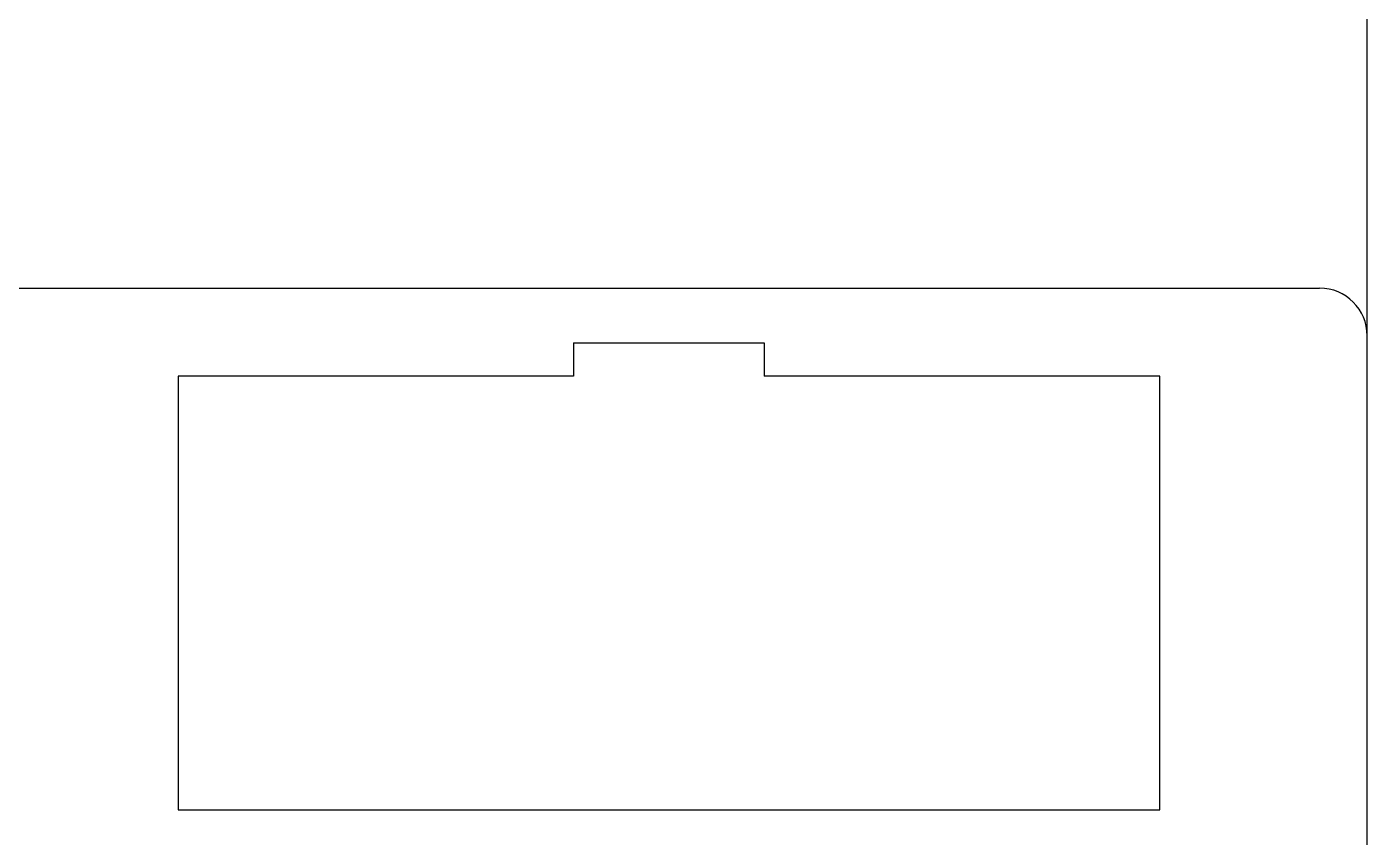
# Model space of a CAD drawing. Extents: x 0 to 420, y 0 to 297.
# Drawn here: x 180.18 to 208.3, y 219.65 to 236.66 of the extents above; entities that cross this region are included whole.
import ezdxf

# ---------------------------------------------------------------- set-up
doc = ezdxf.new("R2010")
doc.units = 0
doc.header["$LTSCALE"] = 23.1
doc.layers.add('10000_FRONT', color=7, linetype='CONTINUOUS')

msp = doc.modelspace()

# ---------------------------------------------------------------- linework, layer by layer
at = {"layer": '10000_FRONT', "color": 7, "linetype": 'CONTINUOUS'}
for p, q in [((208.298, 164.673), (208.298, 252.673)), ((137.798, 231.173), (207.298, 231.173)), ((191.648, 230.023), (191.648, 229.323)), ((191.648, 230.023), (195.648, 230.023)), ((195.648, 230.023), (195.648, 229.323)), ((183.348, 229.323), (183.348, 220.223)), ((191.648, 229.323), (183.348, 229.323)), ((203.948, 229.323), (195.648, 229.323)), ((203.948, 220.223), (203.948, 229.323)), ((183.348, 220.223), (203.948, 220.223))]:
    msp.add_line(p, q, dxfattribs=at)
msp.add_arc((207.298, 230.173), 1, 0, 90, dxfattribs=at)

doc.saveas('drawing.dxf')
